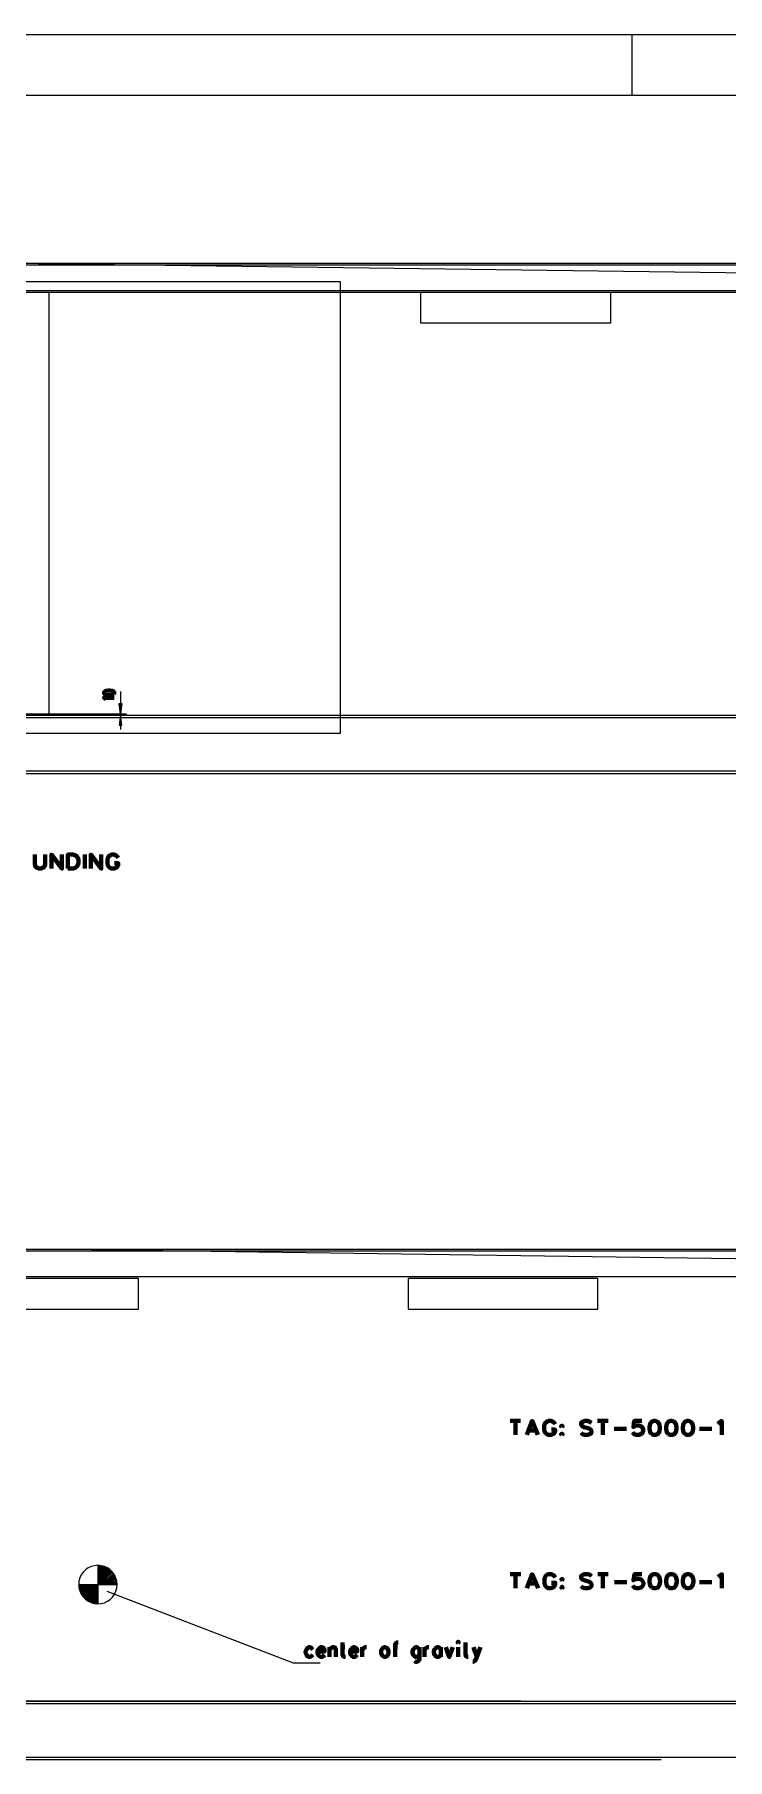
# Model space of a CAD drawing. Header units: metres. Extents: x 1223 to 5739, y -151236 to 19014.
# Drawn here: x 5455.6 to 5569.7, y -150926.3 to -150642.4 of the extents above; entities that cross this region are included whole.
import ezdxf
from ezdxf.enums import TextEntityAlignment as Align

# ---------------------------------------------------------------- set-up
doc = ezdxf.new("R2010")
doc.units = ezdxf.units.M
for name, color, linetype in [('FRL2', 2, 'Continuous'), ('FRL6', 6, 'Continuous'), ('FRL7', 7, 'Continuous'), ('FRR120', 5, 'Continuous'), ('FRR140', 5, 'Continuous'), ('FRR175', 1, 'Continuous'), ('FRR80', 3, 'Continuous'), ('GSB', 7, 'Continuous'), ('PDF_Geometry', 7, 'Continuous')]:
    doc.layers.add(name, color=color, linetype=linetype)
doc.styles.add('R120', font='simplex.shx', dxfattribs={"height": 3})
doc.styles.add('R140', font='simplex.shx', dxfattribs={"height": 3.5})
doc.styles.add('R80', font='simplex.shx', dxfattribs={"height": 2})

# ---------------------------------------------------------------- blocks, each defined once
blk = doc.blocks.new('A1')
at = {"layer": 'FRL2'}
blk.add_line((656, 594), (656, 584), dxfattribs=at)
at = {"layer": 'FRL6', "linetype": 'Continuous'}
blk.add_line((25, 584), (831, 584), dxfattribs=at)
at = {"layer": 'FRL7', "linetype": 'Continuous'}
blk.add_line((0, 594), (841, 594), dxfattribs=at)
at = {"layer": 'FRR120', "style": 'R120'}
for tag, p in [('FASE_DO_PROJETO', (659, 46.29)), ('ÁREA_E/OU_SUBÁREA', (659, 40.79)), ('TÍTULO_DO_DESENHO', (659, 35.29)), ('SUBTÍTULO_1_DO_DESENHO', (659, 29.79)), ('SUBTÍTULO_2_DO_DESENHO', (659, 24.29))]:
    blk.add_attdef(tag, p, '', height=3, dxfattribs=at)
at = {"layer": 'FRR140', "style": 'R140', "width": 0.91}
for tag, p in [('NÚMERO_DA_CONTRATADA', (687.72, 12.6)), ('NUMERO_VALE', (752.89, 12.6))]:
    blk.add_attdef(tag, p, '', height=3.5, dxfattribs=at)
for tag, p in [('ESCALA', (671, 14.35)), ('REVISÃO', (823.5, 14.68))]:
    blk.add_attdef(tag, text='', height=3.5, dxfattribs=at).set_placement(p, align=Align.MIDDLE)
at = {"layer": 'FRR175', "style": 'R120'}
for tag, p in [('CLASSIFICAÇÃO', (811.83, 67.73)), ('PROJETO', (716.31, 53.59)), ('N_PROJ_SE', (793.5, 53.59)), ('N_CONTRATO', (796.97, 47.3))]:
    blk.add_attdef(tag, text='', height=3, dxfattribs=at).set_placement(p, align=Align.MIDDLE_CENTER)
at = {"layer": 'FRR80', "style": 'R80'}
for tag, p in [('8A_REV', (476, 77.07)), ('EMIS.', (486, 77.07)), ('PROJ.', (585, 77.07)), ('DES.', (597, 77.07)), ('VER.', (609, 77.07)), ('APR.', (621, 77.07)), ('AUT.', (633.01, 77.07)), ('7A_REV', (476, 71.37)), ('EMIS.', (486, 71.37)), ('PROJ.', (585, 71.37)), ('DES.', (597, 71.37)), ('VER.', (609, 71.37)), ('APR.', (621, 71.37)), ('AUT.', (633.01, 71.37)), ('6A_REV', (476, 65.67)), ('EMIS.', (486, 65.67)), ('PROJ.', (585, 65.67)), ('DES.', (597, 65.67)), ('VER.', (609, 65.67)), ('APR.', (621, 65.67)), ('AUT.', (633.01, 65.67)), ('5A_REV', (476, 59.97)), ('EMIS.', (486, 59.97)), ('PROJ.', (585, 59.97)), ('DES.', (597, 59.97)), ('VER.', (609, 59.97)), ('APR.', (621, 59.97)), ('AUT.', (633.01, 59.97)), ('4A_REV', (476, 54.27)), ('EMIS.', (486, 54.27)), ('PROJ.', (585, 54.27)), ('DES.', (597, 54.27)), ('VER.', (609, 54.27)), ('APR.', (621, 54.27)), ('AUT.', (633.01, 54.27)), ('3A_REV', (476, 48.57)), ('EMIS.', (486, 48.57)), ('PROJ.', (585, 48.57)), ('DES.', (597, 48.57)), ('VER.', (609, 48.57)), ('APR.', (621, 48.57)), ('AUT.', (633.01, 48.57)), ('2A_REV', (476, 42.87)), ('EMIS.', (486, 42.87)), ('PROJ.', (585, 42.87)), ('DES.', (597, 42.87)), ('VER.', (609, 42.87)), ('APR.', (621, 42.87)), ('AUT.', (633.01, 42.87)), ('1a_REV', (476, 37.17)), ('EMIS.', (486, 37.17)), ('PROJ.', (585, 37.17)), ('DES.', (597, 37.17)), ('VER.', (609, 37.17)), ('APR.', (621, 37.17)), ('AUT.', (633.01, 37.17))]:
    blk.add_attdef(tag, text='', height=2, dxfattribs=at).set_placement(p, align=Align.MIDDLE)
for p in [(492.61, 76.08), (492.61, 70.38), (492.61, 64.68), (492.61, 58.98), (492.61, 53.28), (492.61, 47.58), (492.61, 41.88), (492.61, 36.18)]:
    blk.add_attdef('DESCRIÇÃO_DA_REVISÃO', p, '', height=2, dxfattribs=at)
at = {"layer": 'FRR80', "style": 'R80', "width": 0.85}
for p in [(648, 77.07), (648, 71.37), (648, 65.67), (648, 59.97), (648, 54.27), (648, 48.57), (648, 42.87), (648, 37.17)]:
    blk.add_attdef('DATA', text='', height=2, dxfattribs=at).set_placement(p, align=Align.MIDDLE)

msp = doc.modelspace()

# ---------------------------------------------------------------- linework, layer by layer
at = {"layer": 'GSB', "color": 5}
msp.add_line((5553.92, -150652.421), (5728.92, -150652.421), dxfattribs=at)
at = {"layer": 'PDF_Geometry', "color": 8, "lineweight": 13}
for points in [[(5299.636, -150680.057), (5595.761, -150680.057)], [(5299.636, -150680.321), (5591.433, -150680.321)], [(5595.761, -150684.852), (5595.761, -150684.771), (5595.721, -150684.649), (5595.599, -150684.588), (5595.578, -150684.588), (5594.908, -150684.568), (5594.806, -150684.547), (5594.684, -150684.446), (5594.644, -150684.283), (5594.644, -150683.409), (5594.644, -150682.536), (5594.664, -150682.434), (5594.765, -150682.312), (5594.908, -150682.251), (5595.578, -150682.231), (5595.7, -150682.19), (5595.761, -150682.068), (5595.761, -150682.048), (5595.761, -150681.967), (5594.44, -150681.967), (5447.729, -150680.057)], [(5295.308, -150684.852), (5593.607, -150684.852)], [(5297.482, -150684.568), (5593.607, -150684.568)], [(5457.93, -150684.852), (5457.93, -150754.449)], [(5469.594, -150752.538), (5469.756, -150753.778), (5469.919, -150752.538)], [(5469.654, -150752.538), (5469.756, -150753.331), (5469.858, -150752.538)], [(5469.695, -150752.538), (5469.756, -150752.904), (5469.797, -150752.538)], [(5469.756, -150750.547), (5469.756, -150756.806)], [(5280.576, -150754.449), (5297.482, -150754.449), (5593.607, -150754.449)], [(5297.482, -150754.855), (5593.607, -150754.855)], [(5448.501, -150754.144), (5448.461, -150754.205), (5470.752, -150754.205)], [(5468.74, -150754.449), (5569.589, -150754.449)], [(5469.594, -150756.115), (5469.756, -150754.896), (5469.919, -150756.115)], [(5469.654, -150756.115), (5469.756, -150755.322), (5469.858, -150756.115)], [(5469.695, -150756.135), (5469.756, -150755.769), (5469.797, -150756.135)], [(5299.636, -150763.633), (5591.433, -150763.633)], [(5299.636, -150764.06), (5591.433, -150764.06)], [(5299.656, -150842.333), (5595.68, -150842.333)], [(5299.656, -150842.597), (5591.453, -150842.597)], [(5594.664, -150845.097), (5594.664, -150846.58), (5594.705, -150846.743), (5594.826, -150846.844), (5594.928, -150846.864), (5595.578, -150846.885), (5595.599, -150846.885), (5595.721, -150846.946), (5595.761, -150847.068), (5595.761, -150847.149), (5594.461, -150847.149), (5594.461, -150845.706), (5594.461, -150844.263), (5457.178, -150842.333)], [(5296.649, -150846.864), (5591.636, -150846.864), (5591.636, -150845.097)], [(5535.634, -150916.745), (5295.328, -150916.745), (5591.494, -150916.745), (5591.494, -150847.149)], [(5466.017, -150894.373), (5466.017, -150900.713)], [(5466.017, -150894.393), (5466.037, -150894.373)], [(5466.017, -150894.637), (5466.281, -150894.393)], [(5466.017, -150894.901), (5466.505, -150894.414)], [(5466.017, -150895.145), (5466.728, -150894.454)], [(5466.017, -150895.409), (5466.911, -150894.515)], [(5466.017, -150895.653), (5467.114, -150894.576)], [(5466.017, -150895.917), (5467.297, -150894.637)], [(5466.017, -150896.161), (5467.46, -150894.718)], [(5466.017, -150896.425), (5467.622, -150894.82)], [(5466.017, -150896.669), (5467.785, -150894.922)], [(5466.017, -150896.933), (5467.927, -150895.023)], [(5466.017, -150897.177), (5468.069, -150895.125)], [(5466.017, -150897.441), (5468.212, -150895.247)], [(5462.868, -150897.543), (5469.187, -150897.543)], [(5462.868, -150897.787), (5463.132, -150897.543)], [(5462.868, -150897.543), (5462.868, -150897.543)], [(5462.908, -150898.01), (5463.376, -150897.543)], [(5462.949, -150898.234), (5463.64, -150897.543)], [(5462.989, -150898.437), (5463.884, -150897.543)], [(5463.05, -150898.62), (5464.148, -150897.543)], [(5463.132, -150898.803), (5464.392, -150897.543)], [(5463.213, -150898.986), (5464.656, -150897.543)], [(5463.294, -150899.148), (5464.9, -150897.543)], [(5463.396, -150899.311), (5465.164, -150897.543)], [(5463.497, -150899.453), (5465.408, -150897.543)], [(5463.619, -150899.595), (5465.672, -150897.543)], [(5463.741, -150899.717), (5465.916, -150897.543)], [(5463.863, -150899.859), (5466.017, -150897.685)], [(5464.005, -150899.981), (5466.017, -150897.949)], [(5466.18, -150897.543), (5468.334, -150895.389)], [(5466.444, -150897.543), (5468.456, -150895.511)], [(5466.688, -150897.543), (5468.577, -150895.653)], [(5466.952, -150897.543), (5468.679, -150895.816)], [(5467.196, -150897.543), (5468.76, -150895.978)], [(5467.46, -150897.543), (5468.862, -150896.141)], [(5467.704, -150897.543), (5468.943, -150896.303)], [(5467.968, -150897.543), (5469.004, -150896.486)], [(5468.212, -150897.543), (5469.065, -150896.689)], [(5468.476, -150897.543), (5469.126, -150896.893)], [(5468.72, -150897.543), (5469.167, -150897.116)], [(5468.984, -150897.543), (5469.187, -150897.34)], [(5464.148, -150900.083), (5466.017, -150898.213)], [(5464.29, -150900.184), (5466.017, -150898.457)], [(5464.453, -150900.286), (5466.017, -150898.721)], [(5464.615, -150900.367), (5466.017, -150898.965)], [(5464.798, -150900.449), (5466.017, -150899.229)], [(5464.981, -150900.53), (5466.017, -150899.473)], [(5465.164, -150900.591), (5466.017, -150899.737)], [(5465.367, -150900.631), (5466.017, -150899.981)], [(5465.59, -150900.672), (5466.017, -150900.245)], [(5465.834, -150900.692), (5466.017, -150900.489)], [(5467.501, -150898.64), (5498.184, -150910.405), (5502.593, -150910.405)], [(5591.453, -150923.573), (5591.453, -150917.152), (5295.328, -150917.152), (5295.328, -150923.573)], [(5266.921, -150926.336), (5558.718, -150926.336)], [(5299.656, -150925.93), (5591.453, -150925.93)]]:
    msp.add_lwpolyline(points, dxfattribs=at)
for points in [[(5309.491, -150757.476), (5309.491, -150683.064), (5505.926, -150683.064), (5505.926, -150757.476)], [(5469.756, -150754.205), (5469.533, -150752.538), (5469.959, -150752.538)], [(5469.959, -150756.115), (5469.756, -150754.449), (5469.533, -150756.115)], [(5469.187, -150897.543), (5469.146, -150896.994), (5469.004, -150896.466), (5468.76, -150895.958), (5468.456, -150895.511), (5468.069, -150895.125), (5467.602, -150894.8), (5467.114, -150894.576), (5466.586, -150894.434), (5466.037, -150894.373), (5465.489, -150894.434), (5464.961, -150894.576), (5464.453, -150894.8), (5464.005, -150895.104), (5463.619, -150895.491), (5463.294, -150895.958), (5463.05, -150896.446), (5462.908, -150896.974), (5462.868, -150897.523), (5462.908, -150898.071), (5463.05, -150898.599), (5463.274, -150899.107), (5463.599, -150899.555), (5463.985, -150899.961), (5464.432, -150900.266), (5464.92, -150900.51), (5465.448, -150900.652), (5465.997, -150900.713), (5466.545, -150900.652), (5467.094, -150900.53), (5467.582, -150900.286), (5468.049, -150899.981), (5468.435, -150899.595), (5468.76, -150899.148), (5468.984, -150898.64), (5469.126, -150898.112), (5469.187, -150897.563)], [(5469.187, -150897.543), (5469.146, -150896.994), (5469.004, -150896.466), (5468.76, -150895.958), (5468.456, -150895.511), (5468.069, -150895.125), (5467.602, -150894.8), (5467.114, -150894.576), (5466.586, -150894.434), (5466.037, -150894.373), (5465.489, -150894.434), (5464.961, -150894.576), (5464.453, -150894.8), (5464.005, -150895.104), (5463.619, -150895.491), (5463.294, -150895.958), (5463.05, -150896.446), (5462.908, -150896.974), (5462.868, -150897.523), (5462.908, -150898.071), (5463.05, -150898.599), (5463.274, -150899.107), (5463.599, -150899.555), (5463.985, -150899.961), (5464.432, -150900.266), (5464.92, -150900.51), (5465.448, -150900.652), (5465.997, -150900.713), (5466.545, -150900.652), (5467.094, -150900.53), (5467.582, -150900.286), (5468.049, -150899.981), (5468.435, -150899.595), (5468.76, -150899.148), (5468.984, -150898.64), (5469.126, -150898.112), (5469.187, -150897.563)]]:
    msp.add_lwpolyline(points, close=True, dxfattribs=at)
at = {"layer": 'PDF_Geometry', "color": 8, "lineweight": 25}
for points in [[(5519.195, -150684.852), (5550.407, -150684.852), (5550.407, -150689.932), (5519.195, -150689.932)], [(5472.703, -150847.149), (5441.491, -150847.149), (5441.491, -150852.229), (5472.703, -150852.229)], [(5548.293, -150847.149), (5517.102, -150847.149), (5517.102, -150852.229), (5548.293, -150852.229)]]:
    msp.add_lwpolyline(points, close=True, dxfattribs=at)
at = {"layer": 'PDF_Geometry', "color": 8, "lineweight": 70}
msp.add_lwpolyline([(5468.638, -150750.994), (5468.72, -150750.832), (5468.72, -150750.73), (5468.638, -150750.567), (5468.395, -150750.445), (5468.009, -150750.405), (5467.765, -150750.405), (5467.358, -150750.445), (5467.135, -150750.567), (5467.053, -150750.73), (5467.053, -150750.832), (5467.135, -150750.994), (5467.358, -150751.116), (5467.765, -150751.157), (5468.009, -150751.157), (5468.395, -150751.116)], close=True, dxfattribs=at)
msp.add_lwpolyline([(5468.72, -150751.583), (5467.053, -150751.583), (5467.358, -150751.868)], dxfattribs=at)
at = {"layer": 'PDF_Geometry', "color": 8, "lineweight": 100}
for points in [[(5455.654, -150777.41), (5455.654, -150779.056), (5455.735, -150779.381), (5456.02, -150779.605), (5456.365, -150779.706), (5456.609, -150779.706), (5456.975, -150779.605), (5457.239, -150779.381), (5457.361, -150779.056), (5457.361, -150777.41)], [(5458.377, -150779.706), (5458.377, -150777.41), (5460.104, -150779.706), (5460.104, -150777.41)], [(5463.863, -150779.706), (5463.863, -150777.41)], [(5464.859, -150779.706), (5464.859, -150777.41), (5466.586, -150779.706), (5466.586, -150777.41)], [(5468.76, -150778.833), (5469.37, -150778.833), (5469.37, -150779.158), (5469.248, -150779.381), (5469.004, -150779.605), (5468.76, -150779.706), (5468.252, -150779.706), (5468.009, -150779.605), (5467.765, -150779.381), (5467.643, -150779.158), (5467.582, -150778.833), (5467.582, -150778.284), (5467.643, -150777.959), (5467.765, -150777.735), (5468.009, -150777.532), (5468.252, -150777.41), (5468.76, -150777.41), (5469.004, -150777.532), (5469.248, -150777.735), (5469.37, -150777.959)], [(5533.886, -150870.619), (5535.614, -150870.619)], [(5534.74, -150872.915), (5534.74, -150870.619)], [(5536.63, -150872.915), (5537.483, -150870.619), (5538.458, -150872.915)], [(5536.873, -150872.163), (5538.113, -150872.163)], [(5540.673, -150872.041), (5541.283, -150872.041), (5541.283, -150872.366), (5541.161, -150872.59), (5540.917, -150872.813), (5540.673, -150872.915), (5540.165, -150872.915), (5539.921, -150872.813), (5539.678, -150872.59), (5539.556, -150872.366), (5539.495, -150872.041), (5539.495, -150871.492), (5539.556, -150871.167), (5539.678, -150870.944), (5539.921, -150870.741), (5540.165, -150870.619), (5540.673, -150870.619), (5540.917, -150870.741), (5541.161, -150870.944), (5541.283, -150871.167)], [(5545.55, -150872.59), (5545.794, -150872.813), (5546.16, -150872.915), (5546.627, -150872.915), (5547.013, -150872.813), (5547.257, -150872.59), (5547.257, -150872.265), (5547.135, -150872.041), (5547.013, -150871.939), (5546.749, -150871.818), (5546.038, -150871.614), (5545.794, -150871.492), (5545.631, -150871.391), (5545.55, -150871.167), (5545.55, -150870.944), (5545.794, -150870.741), (5546.16, -150870.619), (5546.627, -150870.619), (5547.013, -150870.741), (5547.257, -150870.944)], [(5548.273, -150870.619), (5550, -150870.619)], [(5549.126, -150872.915), (5549.126, -150870.619)], [(5551.016, -150871.939), (5553.048, -150871.939)], [(5554.085, -150872.488), (5554.166, -150872.691), (5554.308, -150872.813), (5554.674, -150872.915), (5555.04, -150872.915), (5555.405, -150872.813), (5555.67, -150872.59), (5555.791, -150872.265), (5555.791, -150872.041), (5555.67, -150871.716), (5555.405, -150871.492), (5555.04, -150871.391), (5554.674, -150871.391), (5554.308, -150871.492), (5554.166, -150871.614), (5554.308, -150870.619), (5555.548, -150870.619)], [(5565.037, -150871.939), (5567.069, -150871.939)], [(5568.715, -150872.915), (5568.715, -150870.619), (5568.085, -150871.066)], [(5533.907, -150895.836), (5535.634, -150895.836)], [(5534.76, -150898.132), (5534.76, -150895.836)], [(5536.65, -150898.132), (5537.503, -150895.836), (5538.479, -150898.132)], [(5536.894, -150897.38), (5538.133, -150897.38)], [(5540.694, -150897.258), (5541.303, -150897.258), (5541.303, -150897.583), (5541.181, -150897.807), (5540.937, -150898.031), (5540.694, -150898.132), (5540.186, -150898.132), (5539.942, -150898.031), (5539.698, -150897.807), (5539.576, -150897.583), (5539.515, -150897.258), (5539.515, -150896.71), (5539.576, -150896.385), (5539.698, -150896.161), (5539.942, -150895.958), (5540.186, -150895.836), (5540.694, -150895.836), (5540.937, -150895.958), (5541.181, -150896.161), (5541.303, -150896.385)], [(5545.57, -150897.807), (5545.814, -150898.031), (5546.18, -150898.132), (5546.647, -150898.132), (5547.034, -150898.031), (5547.277, -150897.807), (5547.277, -150897.482), (5547.155, -150897.258), (5547.034, -150897.157), (5546.769, -150897.035), (5546.058, -150896.832), (5545.814, -150896.71), (5545.652, -150896.608), (5545.57, -150896.385), (5545.57, -150896.161), (5545.814, -150895.958), (5546.18, -150895.836), (5546.647, -150895.836), (5547.034, -150895.958), (5547.277, -150896.161)], [(5548.293, -150895.836), (5550.021, -150895.836)], [(5549.147, -150898.132), (5549.147, -150895.836)], [(5551.037, -150897.157), (5553.069, -150897.157)], [(5554.105, -150897.705), (5554.186, -150897.909), (5554.328, -150898.031), (5554.694, -150898.132), (5555.06, -150898.132), (5555.426, -150898.031), (5555.69, -150897.807), (5555.812, -150897.482), (5555.812, -150897.258), (5555.69, -150896.933), (5555.426, -150896.71), (5555.06, -150896.608), (5554.694, -150896.608), (5554.328, -150896.71), (5554.186, -150896.832), (5554.328, -150895.836), (5555.568, -150895.836)], [(5565.057, -150897.157), (5567.089, -150897.157)], [(5568.735, -150898.132), (5568.735, -150895.836), (5568.105, -150896.283)], [(5501.395, -150909.105), (5501.171, -150909.349), (5500.988, -150909.45), (5500.704, -150909.45), (5500.521, -150909.349), (5500.338, -150909.105), (5500.216, -150908.78), (5500.216, -150908.536), (5500.338, -150908.211), (5500.521, -150907.987), (5500.704, -150907.865), (5500.988, -150907.865), (5501.171, -150907.987), (5501.395, -150908.211)], [(5503.345, -150909.105), (5503.142, -150909.349), (5502.959, -150909.45), (5502.675, -150909.45), (5502.492, -150909.349), (5502.289, -150909.105), (5502.187, -150908.78), (5502.187, -150908.536), (5503.345, -150908.536), (5503.345, -150908.312), (5503.264, -150908.089), (5503.142, -150907.987), (5502.959, -150907.865), (5502.675, -150907.865), (5502.492, -150907.987), (5502.289, -150908.211), (5502.187, -150908.536)], [(5504.138, -150909.45), (5504.138, -150907.865)], [(5504.138, -150908.312), (5504.422, -150907.987), (5504.625, -150907.865), (5504.93, -150907.865), (5505.113, -150907.987), (5505.194, -150908.312), (5505.194, -150909.45)], [(5506.007, -150907.865), (5506.657, -150907.865)], [(5506.759, -150909.45), (5506.556, -150909.45), (5506.373, -150909.349), (5506.271, -150909.003), (5506.271, -150907.073)], [(5508.71, -150909.105), (5508.507, -150909.349), (5508.324, -150909.45), (5508.039, -150909.45), (5507.856, -150909.349), (5507.653, -150909.105), (5507.552, -150908.78), (5507.552, -150908.536), (5508.71, -150908.536), (5508.71, -150908.312), (5508.628, -150908.089), (5508.507, -150907.987), (5508.324, -150907.865), (5508.039, -150907.865), (5507.856, -150907.987), (5507.653, -150908.211), (5507.552, -150908.536)], [(5509.502, -150909.45), (5509.502, -150907.865)], [(5509.502, -150908.536), (5509.584, -150908.211), (5509.787, -150907.987), (5509.97, -150907.865), (5510.254, -150907.865)], [(5514.664, -150907.865), (5515.334, -150907.865)], [(5514.948, -150909.45), (5514.948, -150907.52), (5515.05, -150907.195), (5515.233, -150907.073), (5515.436, -150907.073)], [(5518.971, -150908.211), (5518.768, -150907.987), (5518.585, -150907.865), (5518.301, -150907.865), (5518.118, -150907.987), (5517.915, -150908.211), (5517.813, -150908.536), (5517.813, -150908.78), (5517.915, -150909.105), (5518.118, -150909.349), (5518.301, -150909.45), (5518.585, -150909.45), (5518.768, -150909.349), (5518.971, -150909.105)], [(5518.118, -150910.141), (5518.301, -150910.243), (5518.585, -150910.243), (5518.768, -150910.141), (5518.89, -150910.019), (5518.971, -150909.674), (5518.971, -150907.865)], [(5519.764, -150909.45), (5519.764, -150907.865)], [(5519.764, -150908.536), (5519.845, -150908.211), (5520.048, -150907.987), (5520.231, -150907.865), (5520.516, -150907.865)], [(5522.487, -150908.211), (5522.284, -150907.987), (5522.101, -150907.865), (5521.816, -150907.865), (5521.633, -150907.987), (5521.43, -150908.211), (5521.329, -150908.536), (5521.329, -150908.78), (5521.43, -150909.105), (5521.633, -150909.349), (5521.816, -150909.45), (5522.101, -150909.45), (5522.284, -150909.349), (5522.487, -150909.105)], [(5522.487, -150909.45), (5522.487, -150907.865)], [(5523.279, -150907.865), (5523.869, -150909.45), (5524.458, -150907.865)], [(5525.332, -150909.45), (5525.332, -150907.865)], [(5526.226, -150907.865), (5526.876, -150907.865)], [(5526.978, -150909.45), (5526.795, -150909.45), (5526.591, -150909.349), (5526.51, -150909.003), (5526.51, -150907.073)], [(5527.75, -150910.243), (5527.851, -150910.243), (5528.034, -150910.141), (5528.217, -150909.897), (5528.4, -150909.45), (5527.851, -150907.865)], [(5528.4, -150909.45), (5528.989, -150907.865)]]:
    msp.add_lwpolyline(points, dxfattribs=at)
for points in [[(5461.1, -150779.706), (5461.1, -150777.41), (5461.953, -150777.41), (5462.319, -150777.532), (5462.583, -150777.735), (5462.705, -150777.959), (5462.827, -150778.284), (5462.827, -150778.833), (5462.705, -150779.158), (5462.583, -150779.381), (5462.319, -150779.605), (5461.953, -150779.706)], [(5542.4, -150871.614), (5542.522, -150871.492), (5542.4, -150871.391), (5542.279, -150871.492)], [(5557.173, -150872.813), (5557.539, -150872.915), (5557.783, -150872.915), (5558.149, -150872.813), (5558.413, -150872.488), (5558.535, -150871.939), (5558.535, -150871.614), (5558.413, -150871.066), (5558.149, -150870.741), (5557.783, -150870.619), (5557.539, -150870.619), (5557.173, -150870.741), (5556.909, -150871.066), (5556.807, -150871.614), (5556.807, -150871.939), (5556.909, -150872.488)], [(5559.916, -150872.813), (5560.282, -150872.915), (5560.526, -150872.915), (5560.892, -150872.813), (5561.156, -150872.488), (5561.278, -150871.939), (5561.278, -150871.614), (5561.156, -150871.066), (5560.892, -150870.741), (5560.526, -150870.619), (5560.282, -150870.619), (5559.916, -150870.741), (5559.652, -150871.066), (5559.551, -150871.614), (5559.551, -150871.939), (5559.652, -150872.488)], [(5562.66, -150872.813), (5563.025, -150872.915), (5563.269, -150872.915), (5563.615, -150872.813), (5563.899, -150872.488), (5564.021, -150871.939), (5564.021, -150871.614), (5563.899, -150871.066), (5563.615, -150870.741), (5563.269, -150870.619), (5563.025, -150870.619), (5562.66, -150870.741), (5562.396, -150871.066), (5562.294, -150871.614), (5562.294, -150871.939), (5562.396, -150872.488)], [(5542.4, -150872.915), (5542.522, -150872.813), (5542.4, -150872.691), (5542.279, -150872.813)], [(5542.421, -150896.832), (5542.543, -150896.71), (5542.421, -150896.608), (5542.299, -150896.71)], [(5542.421, -150898.132), (5542.543, -150898.031), (5542.421, -150897.909), (5542.299, -150898.031)], [(5557.194, -150898.031), (5557.559, -150898.132), (5557.803, -150898.132), (5558.169, -150898.031), (5558.433, -150897.705), (5558.555, -150897.157), (5558.555, -150896.832), (5558.433, -150896.283), (5558.169, -150895.958), (5557.803, -150895.836), (5557.559, -150895.836), (5557.194, -150895.958), (5556.929, -150896.283), (5556.828, -150896.832), (5556.828, -150897.157), (5556.929, -150897.705)], [(5559.937, -150898.031), (5560.303, -150898.132), (5560.546, -150898.132), (5560.912, -150898.031), (5561.176, -150897.705), (5561.298, -150897.157), (5561.298, -150896.832), (5561.176, -150896.283), (5560.912, -150895.958), (5560.546, -150895.836), (5560.303, -150895.836), (5559.937, -150895.958), (5559.673, -150896.283), (5559.571, -150896.832), (5559.571, -150897.157), (5559.673, -150897.705)], [(5562.68, -150898.031), (5563.046, -150898.132), (5563.29, -150898.132), (5563.635, -150898.031), (5563.92, -150897.705), (5564.041, -150897.157), (5564.041, -150896.832), (5563.92, -150896.283), (5563.635, -150895.958), (5563.29, -150895.836), (5563.046, -150895.836), (5562.68, -150895.958), (5562.416, -150896.283), (5562.314, -150896.832), (5562.314, -150897.157), (5562.416, -150897.705)], [(5525.332, -150907.195), (5525.433, -150907.073), (5525.332, -150906.931), (5525.23, -150907.073)]]:
    msp.add_lwpolyline(points, close=True, dxfattribs=at)
msp.add_ellipse((5513.254, -150908.659), major_axis=(0.006, 0.817), ratio=0.7639322, start_param=2.5805606, end_param=8.8637459, dxfattribs=at)

# ---------------------------------------------------------------- block references
at = {"rotation": 360}
msp.add_blockref('A1', (4897.92, -151236.421), dxfattribs=at)

doc.saveas('drawing.dxf')
